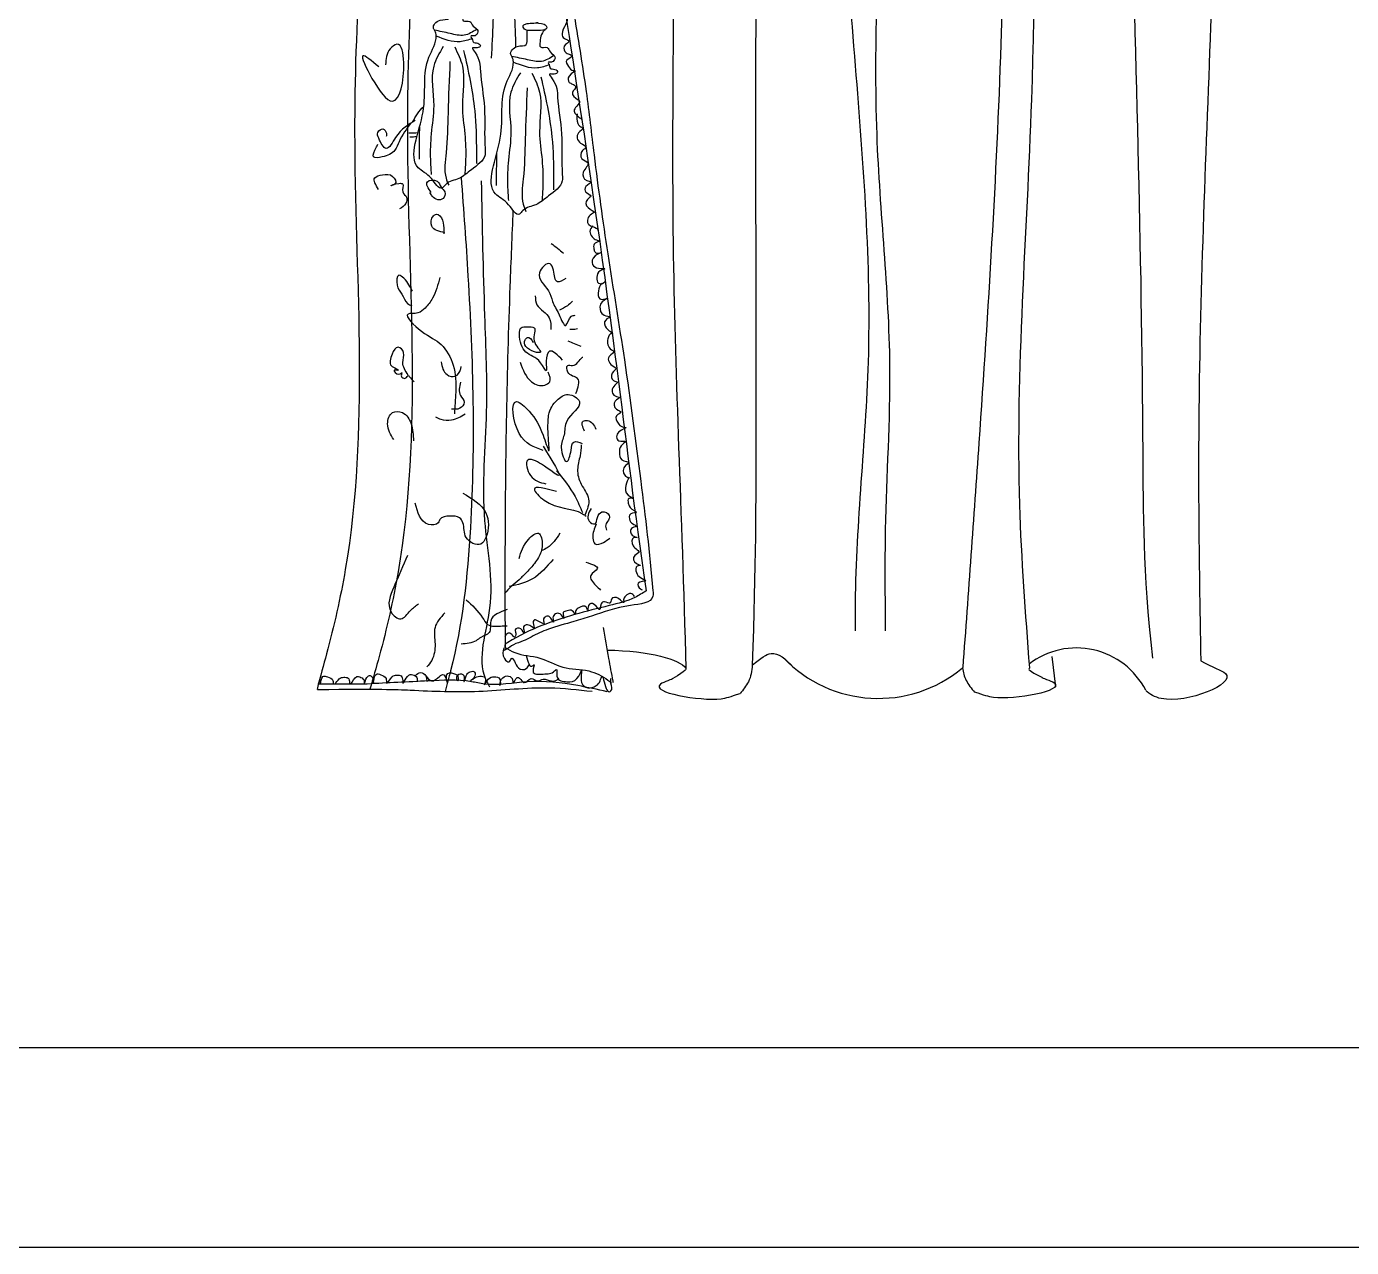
# Model space of a CAD drawing. Header units: inches. Extents: x 8.9 to 51.4, y 16 to 40.8.
# Drawn here: x 38.333 to 40.489, y 15.992 to 17.98 of the extents above; entities that cross this region are included whole.
import ezdxf

# ---------------------------------------------------------------- set-up
doc = ezdxf.new("R2010")
doc.units = ezdxf.units.IN
doc.header["$MEASUREMENT"] = 0
for name, color, linetype in [('02', 2, 'Continuous'), ('4', 4, 'Continuous'), ('kadrbm', 4, 'Continuous')]:
    doc.layers.add(name, color=color, linetype=linetype)

# ---------------------------------------------------------------- blocks, each defined once
blk = doc.blocks.new('kadrbm')
at = {"layer": 'kadrbm', "color": 4}
blk.add_lwpolyline([(0, 0), (0, 24.7972), (21, 24.7972), (21, 0), (0, 0)], close=True, dxfattribs=at)
blk.add_lwpolyline([(20.6631, 0.3257), (20.6631, 24.4603), (0.3369, 24.4603), (0.3369, 0.3257), (20.6631, 0.3257)], dxfattribs=at)

msp = doc.modelspace()

# ---------------------------------------------------------------- linework, layer by layer
at = {"layer": '02'}
msp.add_line((40.0082, 16.9051), (40.0024, 16.9543), dxfattribs=at)
for centre, radius, start, end in [((39.7193, 17.0998), 0.2135, 223.5132, 309.9922), ((40.0418, 16.8417), 0.1267, 27.1142, 127.441)]:
    msp.add_arc(centre, radius, start, end, dxfattribs=at)
for points, knots in [([(40.289, 19.6147), (40.2874, 19.3818), (40.2851, 18.8575), (40.268, 18.1141), (40.2383, 17.4745), (40.2406, 17.1257), (40.2442, 16.9474)], [5.097627, 5.097627, 5.097627, 5.097627, 9.85818, 15.812613, 20.291338, 22.939934, 22.939934, 22.939934, 22.939934]), ([(40.1699, 19.5739), (40.1633, 19.3593), (40.114, 18.9296), (40.1301, 18.1663), (40.1511, 17.5222), (40.1499, 17.0942), (40.1653, 16.9518)], [5.444472, 5.444472, 5.444472, 5.444472, 9.832476, 14.261297, 21.025094, 23.006985, 23.006985, 23.006985, 23.006985]), ([(39.9728, 19.1477), (39.9705, 19.0662), (39.9605, 18.6376), (39.9904, 17.9886), (39.935, 17.3326), (39.9585, 17.0245), (39.9653, 16.936)], [6.683505, 6.683505, 6.683505, 6.683505, 8.173513, 14.514565, 18.533965, 20.154384, 20.154384, 20.154384, 20.154384]), ([(39.9132, 19.0465), (39.9246, 18.6817), (39.9345, 18.0998), (39.8903, 17.3968), (39.8657, 17.0585), (39.8568, 16.9365)], [7.429743, 7.429743, 7.429743, 7.429743, 14.092047, 18.053811, 20.287925, 20.287925, 20.287925, 20.287925]), ([(39.7236, 18.7797), (39.7236, 18.7528), (39.7236, 18.5792), (39.7296, 18.2541), (39.7032, 17.8296), (39.7471, 17.4644), (39.7287, 17.1947), (39.7302, 17.0511), (39.7307, 16.9961)], [9.405796, 9.405796, 9.405796, 9.405796, 9.895859, 12.577281, 15.344155, 17.646066, 19.263992, 20.2692, 20.2692, 20.2692, 20.2692]), ([(39.6596, 18.7037), (39.6562, 18.6113), (39.6476, 18.3485), (39.6807, 17.9258), (39.7182, 17.4639), (39.681, 17.1576), (39.6817, 17.0115), (39.6817, 16.9961)], [9.874115, 9.874115, 9.874115, 9.874115, 11.562118, 14.67383, 17.613404, 20.000313, 20.281963, 20.281963, 20.281963, 20.281963]), ([(39.5206, 18.5569), (39.5211, 18.4136), (39.519, 18), (39.5201, 17.4801), (39.52, 17.1035), (39.5141, 16.9405)], [12.55561, 12.55561, 12.55561, 12.55561, 15.483642, 21.007763, 23.18014, 23.18014, 23.18014, 23.18014]), ([(39.3831, 18.4319), (39.3843, 18.3815), (39.3891, 18.1069), (39.3773, 17.6282), (39.399, 17.2007), (39.4063, 16.9343)], [13.219116, 13.219116, 13.219116, 13.219116, 14.249467, 18.833654, 22.995652, 22.995652, 22.995652, 22.995652]), ([(38.909, 18.3917), (38.8768, 18.1409), (38.8518, 17.7354), (38.8952, 17.2764), (38.8294, 16.9859), (38.8112, 16.9229), (38.806, 16.9009)], [0, 0, 0, 0, 3.557268, 8.251843, 9.206392, 9.582939, 9.582939, 9.582939, 9.582939]), ([(39.1727, 18.2338), (39.1556, 18.3492), (39.2984, 17.4542), (39.3014, 17.3367), (39.3415, 17.0615)], [0, 0, 0, 0, 2.300605, 7.788302, 7.788302, 7.788302, 7.788302]), ([(38.9735, 18.3117), (38.9627, 18.1369), (38.9377, 17.7315), (38.9812, 17.2725), (38.9153, 16.982), (38.8971, 16.919), (38.8919, 16.9012)], [0, 0, 0, 0, 3.557268, 8.251843, 9.206392, 9.582939, 9.582939, 9.582939, 9.582939]), ([(39.0812, 18.2496), (39.0826, 18.2094), (39.0848, 18.1417), (39.095, 18.0351), (39.0915, 17.9683), (39.0895, 17.929)], [0, 0, 0, 0, 0.79346, 1.335098, 2.109933, 2.109933, 2.109933, 2.109933]), ([(39.1814, 18.2478), (39.1891, 18.2122), (39.2064, 18.1321), (39.2222, 18.0067), (39.2438, 17.8841), (39.2584, 17.7517), (39.279, 17.6059), (39.3083, 17.43), (39.3324, 17.2447), (39.3474, 17.122), (39.3543, 17.0414), (39.3006, 17.038), (39.2648, 17.0237), (39.2194, 17.01), (39.1859, 17.0013), (39.159, 16.9891), (39.1409, 16.979), (39.1259, 16.975), (39.1166, 16.9674), (39.1111, 16.9647), (39.11, 16.9642)], [0, 0, 0, 0, 0.7181, 1.616318, 2.489689, 3.173524, 4.243429, 5.392856, 6.700321, 7.883437, 7.940988, 8.19919, 8.634314, 8.832114, 9.11581, 9.319669, 9.412272, 9.523787, 9.621455, 9.644606, 9.644606, 9.644606, 9.644606]), ([(39.1037, 18.2404), (39.1115, 18.1789), (39.1238, 18.0812), (39.1282, 17.9832), (39.129, 17.9469)], [0, 0, 0, 0, 0.814463, 1.292828, 1.292828, 1.292828, 1.292828]), ([(39.1642, 18.2375), (39.1625, 18.2323), (39.1593, 18.222), (39.1845, 18.2209), (39.1563, 18.205), (39.1865, 18.1936), (39.1688, 18.1769), (39.1769, 18.1644), (39.1899, 18.1585), (39.1667, 18.1473), (39.1797, 18.1292), (39.1948, 18.1271), (39.1883, 18.1167), (39.1803, 18.1098), (39.189, 18.1005), (39.2038, 18.0929), (39.183, 18.0882), (39.185, 18.0689), (39.2148, 18.0702), (39.1859, 18.0607), (39.1939, 18.0485), (39.2083, 18.043), (39.1882, 18.031), (39.1999, 18.0216), (39.212, 18.0229), (39.1897, 18.0111), (39.2002, 17.9979), (39.2083, 17.9992), (39.218, 17.9894), (39.2009, 17.9751), (39.2068, 17.9597), (39.222, 17.9571), (39.2036, 17.9496), (39.2097, 17.9365), (39.2167, 17.9359), (39.2232, 17.9302), (39.2078, 17.9267), (39.2151, 17.9149), (39.2196, 17.9082), (39.2301, 17.9093), (39.2129, 17.9011), (39.2143, 17.889), (39.2216, 17.8869), (39.2304, 17.8821), (39.2166, 17.8717), (39.2266, 17.8634), (39.2377, 17.8576), (39.2168, 17.8443), (39.2308, 17.8337), (39.2361, 17.8298), (39.2372, 17.8289)], [0, 0, 0, 0, 0.086323, 0.171395, 0.269847, 0.399367, 0.500414, 0.608596, 0.639736, 0.738188, 0.884962, 0.912278, 1.005261, 1.017473, 1.118163, 1.173462, 1.271932, 1.350102, 1.459367, 1.569966, 1.627882, 1.695333, 1.796022, 1.875643, 1.892921, 2.003501, 2.07311, 2.135999, 2.147823, 2.333555, 2.390926, 2.448322, 2.526556, 2.602283, 2.645344, 2.669539, 2.736354, 2.806871, 2.873687, 2.890802, 2.975485, 3.043893, 3.082158, 3.124933, 3.198784, 3.288802, 3.310446, 3.425869, 3.529116, 3.559129, 3.559129, 3.559129, 3.559129]), ([(39.0522, 18.0191), (39.0496, 18.0161), (39.0442, 18.01), (39.0437, 18.0002), (39.0413, 17.9863), (39.0563, 17.9919), (39.0585, 17.9793), (39.0701, 17.9757), (39.0654, 17.9652), (39.0602, 17.9647), (39.0543, 17.9654), (39.0591, 17.9594), (39.0596, 17.9532), (39.0671, 17.9546), (39.0741, 17.9484), (39.066, 17.9442), (39.0554, 17.9476), (39.0713, 17.9287), (39.0708, 17.9004), (39.0814, 17.8449), (39.0775, 17.8011), (39.0808, 17.7633), (39.058, 17.7492), (39.0384, 17.7307), (39.0183, 17.7288), (39.0061, 17.7106), (38.9916, 17.7386), (38.9475, 17.7563), (38.9914, 17.8459), (38.9739, 17.9142), (39.0021, 17.9556), (38.9987, 17.9723), (38.9924, 17.9807), (39.0045, 17.9942), (39.023, 17.9895), (39.0219, 18.0067), (39.0221, 18.0148), (39.0222, 18.0195)], [0, 0, 0, 0, 0.073647, 0.154383, 0.208799, 0.280207, 0.341299, 0.411612, 0.465691, 0.501921, 0.516131, 0.561039, 0.583493, 0.635219, 0.675398, 0.716821, 0.766559, 0.823812, 1.030579, 1.4234, 1.863658, 1.927558, 2.144749, 2.309691, 2.463671, 2.517724, 2.671145, 2.852232, 3.452967, 4.042254, 4.283911, 4.338177, 4.367909, 4.479564, 4.578455, 4.650496, 4.748787, 4.748787, 4.748787, 4.748787]), ([(39.1569, 17.974), (39.1688, 17.9737), (39.184, 17.9733), (39.1759, 17.9865), (39.1589, 17.9861), (39.1701, 17.9861), (39.1505, 17.9863), (39.145, 17.9844), (39.1399, 17.9815), (39.1442, 17.9734), (39.1513, 17.974), (39.1558, 17.974), (39.1569, 17.974)], [0, 0, 0, 0, 0.154079, 0.19588, 0.2768366, 0.2840778, 0.3809839, 0.4231688, 0.4407116, 0.4813513, 0.548109, 0.5698325, 0.5698325, 0.5698325, 0.5698325]), ([(39.0657, 17.9756), (39.0591, 17.9715), (39.0457, 17.963), (39.0213, 17.9694), (39.0054, 17.9726), (38.9969, 17.9743)], [0, 0, 0, 0, 0.1466076, 0.2982323, 0.4702198, 0.4702198, 0.4702198, 0.4702198]), ([(39.0589, 17.9608), (39.0522, 17.9584), (39.0325, 17.9515), (39.0127, 17.9595), (38.9996, 17.9648)], [0, 0, 0, 0, 0.1375078, 0.4017592, 0.4017592, 0.4017592, 0.4017592]), ([(39.1779, 17.9764), (39.1753, 17.9735), (39.1699, 17.9674), (39.1693, 17.9576), (39.167, 17.9437), (39.182, 17.9492), (39.1842, 17.9367), (39.1957, 17.933), (39.1911, 17.9225), (39.1859, 17.922), (39.18, 17.9228), (39.1848, 17.9168), (39.1852, 17.9106), (39.1927, 17.912), (39.1998, 17.9057), (39.1917, 17.9015), (39.1811, 17.9049), (39.197, 17.8861), (39.1965, 17.8577), (39.2071, 17.8023), (39.2032, 17.7584), (39.2065, 17.7206), (39.1836, 17.7065), (39.1641, 17.6881), (39.144, 17.6862), (39.1318, 17.668), (39.1173, 17.6959), (39.0732, 17.7136), (39.1171, 17.8033), (39.0996, 17.8715), (39.1277, 17.913), (39.1244, 17.9296), (39.1181, 17.938), (39.1302, 17.9516), (39.1487, 17.9468), (39.1476, 17.9629), (39.1477, 17.9704), (39.1478, 17.9742)], [0, 0, 0, 0, 0.049098, 0.102922, 0.139199, 0.186804, 0.227533, 0.274408, 0.310461, 0.334614, 0.344088, 0.374026, 0.388996, 0.423479, 0.450265, 0.477881, 0.511039, 0.549208, 0.687053, 0.948933, 1.242439, 1.285039, 1.429833, 1.539794, 1.642447, 1.678483, 1.780763, 1.901488, 2.301978, 2.694836, 2.855941, 2.892118, 2.911939, 2.986376, 3.052303, 3.100331, 3.153581, 3.153581, 3.153581, 3.153581]), ([(38.9063, 17.9144), (38.8949, 17.9242), (38.8693, 17.9464), (38.8973, 17.8888), (38.9352, 17.8363), (38.9514, 17.9051), (38.9431, 17.9587), (38.9188, 17.941), (38.918, 17.9272), (38.9174, 17.9181)], [0, 0, 0, 0, 0.20898, 0.470523, 0.797303, 1.227592, 1.435069, 1.522662, 1.699441, 1.699441, 1.699441, 1.699441]), ([(39.0112, 17.9476), (39.0049, 17.9373), (38.9873, 17.9081), (38.9995, 17.8571), (38.9908, 17.8071), (38.9896, 17.7697), (38.9911, 17.7477), (38.9917, 17.7396)], [0, 0, 0, 0, 0.231167, 0.656032, 0.958148, 1.232683, 1.392253, 1.392253, 1.392253, 1.392253]), ([(39.0299, 17.947), (39.0349, 17.9368), (39.0496, 17.9069), (39.0389, 17.8572), (39.0472, 17.8071), (39.0484, 17.7697), (39.047, 17.7477), (39.0464, 17.7396)], [0, 0, 0, 0, 0.219564, 0.644429, 0.946545, 1.22108, 1.38065, 1.38065, 1.38065, 1.38065]), ([(39.0222, 17.9232), (39.021, 17.8952), (39.0189, 17.8456), (39.0178, 17.7831), (39.0116, 17.7424), (39.0185, 17.7257), (39.0201, 17.7219)], [0, 0, 0, 0, 0.550785, 0.976282, 1.247993, 1.329546, 1.329546, 1.329546, 1.329546]), ([(39.0445, 17.9411), (39.0519, 17.9086), (39.0641, 17.8542), (39.0652, 17.7921), (39.0652, 17.7633), (39.0652, 17.7571)], [0, 0, 0, 0, 0.654367, 1.097288, 1.221207, 1.221207, 1.221207, 1.221207]), ([(39.1913, 17.933), (39.1848, 17.9288), (39.1714, 17.9204), (39.1469, 17.9268), (39.1311, 17.9299), (39.1226, 17.9316)], [0, 0, 0, 0, 0.1466076, 0.2982323, 0.4702198, 0.4702198, 0.4702198, 0.4702198]), ([(39.1846, 17.9181), (39.1779, 17.9158), (39.1582, 17.9088), (39.1384, 17.9169), (39.1253, 17.9222)], [0, 0, 0, 0, 0.1375078, 0.4017592, 0.4017592, 0.4017592, 0.4017592]), ([(39.1369, 17.9049), (39.1306, 17.8946), (39.1129, 17.8654), (39.1251, 17.8144), (39.1165, 17.7645), (39.1153, 17.727), (39.1168, 17.7051), (39.1173, 17.697)], [0, 0, 0, 0, 0.231167, 0.656032, 0.958148, 1.232683, 1.392253, 1.392253, 1.392253, 1.392253]), ([(39.1556, 17.9043), (39.1606, 17.8941), (39.1753, 17.8643), (39.1645, 17.8145), (39.1729, 17.7645), (39.1741, 17.727), (39.1726, 17.7051), (39.1721, 17.697)], [0, 0, 0, 0, 0.219564, 0.644429, 0.946545, 1.22108, 1.38065, 1.38065, 1.38065, 1.38065]), ([(39.1702, 17.8984), (39.1775, 17.866), (39.1898, 17.8115), (39.1909, 17.7494), (39.1909, 17.7207), (39.1909, 17.7144)], [0, 0, 0, 0, 0.654367, 1.097288, 1.221207, 1.221207, 1.221207, 1.221207]), ([(39.1479, 17.8805), (39.1467, 17.8526), (39.1446, 17.803), (39.1435, 17.7405), (39.1373, 17.6998), (39.1442, 17.6831), (39.1458, 17.6792)], [0, 0, 0, 0, 0.550785, 0.976282, 1.247993, 1.329546, 1.329546, 1.329546, 1.329546]), ([(39.2292, 17.838), (39.2288, 17.8325), (39.2282, 17.8252), (39.233, 17.8178), (39.2417, 17.8141), (39.2259, 17.806), (39.2302, 17.7902), (39.2478, 17.7847), (39.2348, 17.7777), (39.2333, 17.7632), (39.254, 17.759), (39.2351, 17.7445), (39.2403, 17.7291), (39.2561, 17.7278), (39.2414, 17.721), (39.2414, 17.7094), (39.2556, 17.7049), (39.2421, 17.698), (39.2434, 17.684), (39.2621, 17.6782), (39.2457, 17.6731), (39.244, 17.6545), (39.2593, 17.655), (39.2626, 17.6494), (39.2635, 17.6478)], [0, 0, 0, 0, 0.102042, 0.138403, 0.174771, 0.241821, 0.353036, 0.425773, 0.4772, 0.564745, 0.643426, 0.757239, 0.851762, 0.897774, 0.969772, 1.027933, 1.09499, 1.146418, 1.233963, 1.316895, 1.369348, 1.472165, 1.560067, 1.596427, 1.596427, 1.596427, 1.596427]), ([(38.9586, 17.8231), (38.9515, 17.8136), (38.9414, 17.7999), (38.9326, 17.7751), (38.9171, 17.7685), (38.8926, 17.7644), (38.9009, 17.7808), (38.904, 17.7869), (38.9049, 17.7887)], [0, 0, 0, 0, 0.236277, 0.3375732, 0.4916644, 0.5823219, 0.6856138, 0.7261321, 0.7261321, 0.7261321, 0.7261321]), ([(38.9655, 17.8272), (38.9544, 17.8206), (38.9371, 17.8103), (38.9195, 17.7722), (38.9072, 17.7951), (38.9024, 17.8081), (38.9135, 17.8167), (38.9194, 17.8075), (38.9188, 17.8029), (38.9186, 17.8011)], [0, 0, 0, 0, 0.2762282, 0.4305435, 0.5664631, 0.6305195, 0.6958781, 0.7539001, 0.7901354, 0.7901354, 0.7901354, 0.7901354]), ([(38.9725, 17.8162), (38.9721, 17.8051), (38.9718, 17.7878), (38.9718, 17.7705), (38.9719, 17.7643)], [210.89731, 210.89731, 210.89731, 210.89731, 266.490662, 298.204209, 298.204209, 298.204209, 298.204209]), ([(38.9684, 17.8009), (38.9672, 17.8007), (38.9634, 17.8002), (38.9594, 17.8003), (38.9567, 17.8004)], [0.30657337, 0.30657337, 0.30657337, 0.30657337, 0.3229933, 0.35820166, 0.35820166, 0.35820166, 0.35820166]), ([(39.0982, 17.7735), (39.0978, 17.7625), (39.0975, 17.7452), (39.0975, 17.7279), (39.0975, 17.7216)], [210.89731, 210.89731, 210.89731, 210.89731, 266.490662, 298.204209, 298.204209, 298.204209, 298.204209]), ([(38.9061, 17.7148), (38.9015, 17.7222), (38.8937, 17.7347), (38.9142, 17.7396), (38.9284, 17.7408), (38.9379, 17.7237), (38.9202, 17.7195), (38.9371, 17.7259), (38.9489, 17.7243), (38.9416, 17.7099), (38.9539, 17.7035), (38.951, 17.6899), (38.9441, 17.6857), (38.9402, 17.6833)], [0, 0, 0, 0, 0.1313627, 0.2208957, 0.3302448, 0.4169828, 0.4617492, 0.5485424, 0.5909333, 0.674008, 0.74549, 0.8124677, 0.9008155, 0.9008155, 0.9008155, 0.9008155]), ([(38.9915, 17.7099), (38.9869, 17.7169), (38.9784, 17.7297), (39.0032, 17.7319), (39.0065, 17.7185), (39.0162, 17.7116), (39.0129, 17.6988), (39.0012, 17.697), (38.9937, 17.7029), (38.9907, 17.7079), (38.9895, 17.7099)], [0, 0, 0, 0, 0.1217496, 0.2246886, 0.3030289, 0.3672093, 0.4403701, 0.4995682, 0.5690077, 0.6152869, 0.6152869, 0.6152869, 0.6152869]), ([(39.0404, 17.7348), (39.0444, 17.6811), (39.0582, 17.4912), (39.0656, 17.2226), (39.0413, 16.9956), (39.0174, 16.9089), (39.0143, 16.8977)], [3.750993, 3.750993, 3.750993, 3.750993, 4.841623, 7.612423, 9.202838, 9.438945, 9.438945, 9.438945, 9.438945]), ([(39.073, 17.729), (39.0745, 17.656), (39.0771, 17.5308), (39.0851, 17.3466), (39.0689, 17.1866), (39.1017, 17.0442), (39.0634, 16.9478), (39.0841, 16.9095), (39.0863, 16.9054)], [0, 0, 0, 0, 1.441615, 2.468602, 3.639686, 4.578003, 5.338392, 5.428785, 5.428785, 5.428785, 5.428785]), ([(39.0139, 17.6446), (39.0047, 17.6465), (38.989, 17.6498), (38.9915, 17.6698), (39.0028, 17.6775), (39.0126, 17.6634), (39.0119, 17.6521), (39.012, 17.6446), (39.012, 17.6426)], [0, 0, 0, 0, 0.1579159, 0.2686807, 0.3061147, 0.3968893, 0.5067194, 0.5452172, 0.5452172, 0.5452172, 0.5452172]), ([(39.1247, 17.6811), (39.1231, 17.64), (39.1153, 17.4594), (39.1112, 17.2246), (39.1118, 17.0277), (39.1118, 16.9702), (39.1118, 16.9675)], [2.457265, 2.457265, 2.457265, 2.457265, 2.997167, 4.828101, 5.549778, 5.584982, 5.584982, 5.584982, 5.584982]), ([(39.2544, 17.6555), (39.2523, 17.6527), (39.2482, 17.6471), (39.2523, 17.639), (39.2567, 17.6346), (39.2603, 17.6327), (39.268, 17.6309), (39.2561, 17.6282), (39.2558, 17.6204), (39.257, 17.6137), (39.2618, 17.6101), (39.2718, 17.6135), (39.2538, 17.6063), (39.2519, 17.5925), (39.2619, 17.5855), (39.2798, 17.5869), (39.2632, 17.5826), (39.2608, 17.5732), (39.2616, 17.5604), (39.2724, 17.5616), (39.2746, 17.5655), (39.2753, 17.5667)], [0, 0, 0, 0, 0.063988, 0.125626, 0.158009, 0.183616, 0.214452, 0.260614, 0.314905, 0.356567, 0.389953, 0.424787, 0.491558, 0.587489, 0.66214, 0.731099, 0.787494, 0.864279, 0.929528, 0.98708, 1.0157, 1.0157, 1.0157, 1.0157]), ([(39.2106, 17.57), (39.2054, 17.5668), (39.1933, 17.5593), (39.1919, 17.5807), (39.185, 17.6014), (39.1559, 17.5737), (39.1835, 17.5554), (39.1888, 17.5298), (39.1989, 17.5159), (39.2107, 17.4831), (39.2163, 17.5087), (39.2236, 17.5101), (39.2257, 17.5101)], [0, 0, 0, 0, 0.0631749, 0.1503242, 0.2027617, 0.3026288, 0.4468318, 0.5284851, 0.63336, 0.7228551, 0.7993003, 0.8278059, 0.8278059, 0.8278059, 0.8278059]), ([(38.961, 17.5494), (38.9576, 17.5563), (38.9529, 17.5659), (38.9358, 17.5801), (38.934, 17.5561), (38.9452, 17.5456), (38.9496, 17.5303), (38.9575, 17.5267), (38.96, 17.5255)], [0, 0, 0, 0, 0.1650717, 0.2267929, 0.3332404, 0.4444194, 0.5588256, 0.6115737, 0.6115737, 0.6115737, 0.6115737]), ([(39.0057, 17.5715), (39.0027, 17.5598), (38.998, 17.5416), (38.9836, 17.5229), (38.971, 17.5117), (38.9407, 17.5156), (38.9807, 17.4772), (39.0091, 17.4668), (39.0319, 17.4274), (39.0321, 17.3878), (39.0303, 17.3613), (39.0295, 17.3495)], [0, 0, 0, 0, 0.234993, 0.365369, 0.459408, 0.564571, 0.796702, 1.049907, 1.307028, 1.59496, 1.829934, 1.829934, 1.829934, 1.829934]), ([(39.2686, 17.5623), (39.2667, 17.5585), (39.2627, 17.5511), (39.2633, 17.5349), (39.2727, 17.536), (39.2819, 17.5391), (39.2678, 17.5322), (39.2653, 17.5226), (39.268, 17.5089), (39.2878, 17.5085), (39.2712, 17.5024), (39.2748, 17.4893), (39.2824, 17.4847), (39.2858, 17.4815), (39.2871, 17.4803)], [0, 0, 0, 0, 0.088041, 0.1748188, 0.2317454, 0.2547681, 0.3205607, 0.3799433, 0.4788876, 0.5449203, 0.6019078, 0.6858072, 0.7451585, 0.7787743, 0.7787743, 0.7787743, 0.7787743]), ([(39.161, 17.5419), (39.1613, 17.5366), (39.1617, 17.526), (39.1745, 17.517), (39.1865, 17.5053), (39.1865, 17.4937), (39.1865, 17.4871)], [0, 0, 0, 0, 0.0983076, 0.1978235, 0.291322, 0.4156713, 0.4156713, 0.4156713, 0.4156713]), ([(39.2215, 17.5331), (39.2212, 17.5327), (39.219, 17.5298), (39.212, 17.5245), (39.2049, 17.5206), (39.2006, 17.5183)], [0.3578094, 0.3578094, 0.3578094, 0.3578094, 0.3640041, 0.4065604, 0.4706944, 0.4706944, 0.4706944, 0.4706944]), ([(39.2055, 17.4369), (39.1973, 17.4455), (39.1839, 17.4597), (39.1773, 17.4371), (39.1815, 17.4115), (39.1671, 17.4421), (39.1423, 17.4459), (39.1341, 17.4711), (39.1359, 17.4923), (39.1483, 17.4909), (39.1658, 17.4919), (39.1513, 17.4675), (39.1824, 17.4436), (39.1448, 17.4534), (39.1424, 17.4686), (39.1503, 17.4771), (39.1547, 17.4706), (39.1577, 17.466)], [0, 0, 0, 0, 0.169203, 0.279384, 0.383903, 0.490247, 0.683735, 0.887647, 0.959473, 1.029748, 1.100022, 1.23938, 1.379849, 1.548176, 1.618399, 1.655366, 1.735702, 1.735702, 1.735702, 1.735702]), ([(39.2299, 17.4878), (39.2284, 17.4875), (39.2242, 17.4867), (39.2199, 17.4869), (39.2173, 17.4871)], [1.09078342, 1.09078342, 1.09078342, 1.09078342, 1.1114299, 1.14662745, 1.14662745, 1.14662745, 1.14662745]), ([(39.2851, 17.4827), (39.2826, 17.4793), (39.2764, 17.4708), (39.2792, 17.4561), (39.2923, 17.4507), (39.2742, 17.442), (39.2835, 17.4285), (39.2955, 17.4234), (39.2828, 17.4161), (39.2849, 17.4032), (39.2985, 17.4019), (39.2839, 17.3932), (39.2856, 17.3779), (39.3028, 17.377), (39.2864, 17.3703), (39.2898, 17.3569), (39.3053, 17.3526), (39.2888, 17.3468), (39.2953, 17.3346), (39.3008, 17.3282), (39.3148, 17.3274), (39.2923, 17.3229), (39.292, 17.3024), (39.3136, 17.3071), (39.2976, 17.2973), (39.2985, 17.2868), (39.2976, 17.2724), (39.3192, 17.2717), (39.3031, 17.2643), (39.3035, 17.2499), (39.3111, 17.2463), (39.3138, 17.245)], [0, 0, 0, 0, 0.080867, 0.205044, 0.233373, 0.305798, 0.425426, 0.453756, 0.521328, 0.601416, 0.643733, 0.705087, 0.808379, 0.85808, 0.919442, 1.007244, 1.063903, 1.125265, 1.205353, 1.266715, 1.306787, 1.39842, 1.492656, 1.563822, 1.630483, 1.702887, 1.78488, 1.869516, 1.919823, 2.022215, 2.078874, 2.078874, 2.078874, 2.078874]), ([(38.9542, 17.4131), (38.9497, 17.4196), (38.9418, 17.431), (38.9506, 17.448), (38.9365, 17.4631), (38.9261, 17.4458), (38.9223, 17.4273), (38.9329, 17.4255), (38.9403, 17.419), (38.9259, 17.4234), (38.9378, 17.4104), (38.946, 17.4194), (38.9403, 17.4096), (38.9507, 17.4051), (38.954, 17.4142), (38.9589, 17.4062), (38.9621, 17.4035), (38.9642, 17.4018)], [0, 0, 0, 0, 0.143735, 0.251032, 0.332528, 0.431655, 0.555368, 0.621752, 0.645037, 0.686215, 0.750516, 0.787341, 0.821272, 0.87651, 0.911437, 0.946364, 1.004575, 1.004575, 1.004575, 1.004575]), ([(39.0077, 17.4341), (39.0094, 17.426), (39.0121, 17.4131), (39.0323, 17.408), (39.039, 17.4191), (39.0403, 17.4252), (39.0406, 17.4268)], [0, 0, 0, 0, 0.1503075, 0.2398045, 0.3310328, 0.3640148, 0.3640148, 0.3640148, 0.3640148]), ([(39.1364, 17.4337), (39.1408, 17.4215), (39.1477, 17.4021), (39.1724, 17.3929), (39.1885, 17.4024), (39.1844, 17.4118), (39.1818, 17.4177)], [0, 0, 0, 0, 0.2438846, 0.3887242, 0.4520416, 0.5588071, 0.5588071, 0.5588071, 0.5588071]), ([(39.2272, 17.383), (39.2308, 17.3927), (39.2373, 17.4101), (39.2126, 17.4113), (39.2112, 17.4311), (39.2279, 17.4251), (39.2325, 17.438), (39.2382, 17.4419), (39.2384, 17.442)], [0, 0, 0, 0, 0.1059597, 0.1903829, 0.2371877, 0.272318, 0.3637484, 0.3662528, 0.3662528, 0.3662528, 0.3662528]), ([(39.0394, 17.4013), (39.0376, 17.3936), (39.0347, 17.3815), (39.0492, 17.3689), (39.0381, 17.3561), (39.0294, 17.357), (39.0248, 17.3575)], [0, 0, 0, 0, 0.1439812, 0.2263504, 0.306362, 0.3947801, 0.3947801, 0.3947801, 0.3947801]), ([(39.1737, 17.2902), (39.1591, 17.2953), (39.1284, 17.306), (39.118, 17.3866), (39.1594, 17.3465), (39.1707, 17.3263), (39.1896, 17.266), (39.1753, 17.3443), (39.1929, 17.3703), (39.2139, 17.3861), (39.2463, 17.3655), (39.2075, 17.3439), (39.2101, 17.3149), (39.1992, 17.2965), (39.2125, 17.2607), (39.2196, 17.2887), (39.2211, 17.3075), (39.232, 17.3035), (39.2374, 17.3015)], [0, 0, 0, 0, 0.311125, 0.656139, 0.826609, 1.121411, 1.296343, 1.669945, 1.857227, 1.990973, 2.132033, 2.380808, 2.533213, 2.670996, 2.831966, 2.959661, 3.054183, 3.145152, 3.145152, 3.145152, 3.145152]), ([(38.9308, 17.3076), (38.9258, 17.3157), (38.9172, 17.3295), (38.9253, 17.3547), (38.949, 17.3535), (38.9616, 17.332), (38.9624, 17.315), (38.9628, 17.3056)], [0, 0, 0, 0, 0.1832862, 0.3128926, 0.4182361, 0.5683022, 0.7543857, 0.7543857, 0.7543857, 0.7543857]), ([(39.0467, 17.349), (39.0397, 17.3448), (39.0276, 17.3376), (39.0099, 17.3389), (39.002, 17.3427), (38.9992, 17.3441)], [0, 0, 0, 0, 0.1576615, 0.2700175, 0.330975, 0.330975, 0.330975, 0.330975]), ([(39.2413, 17.3214), (39.2382, 17.3282), (39.2339, 17.3379), (39.2519, 17.3401), (39.2565, 17.3315), (39.2598, 17.3246)], [0, 0, 0, 0, 0.0718284, 0.1027454, 0.193687, 0.193687, 0.193687, 0.193687]), ([(39.1737, 17.297), (39.1891, 17.2727), (39.2137, 17.2336), (39.1759, 17.2667), (39.1419, 17.2828), (39.1511, 17.2424), (39.1689, 17.238), (39.1783, 17.2356)], [0, 0, 0, 0, 0.354331, 0.569972, 0.726103, 0.893187, 1.080546, 1.080546, 1.080546, 1.080546]), ([(39.2359, 17.2993), (39.2354, 17.2932), (39.2344, 17.2797), (39.2275, 17.2584), (39.2343, 17.2337), (39.2529, 17.2117), (39.2456, 17.1938), (39.2419, 17.1849)], [0, 0, 0, 0, 0.1194931, 0.2670289, 0.4302579, 0.6073236, 0.7833827, 0.7833827, 0.7833827, 0.7833827]), ([(39.1957, 17.2571), (39.2066, 17.2436), (39.2236, 17.2226), (39.2341, 17.1978), (39.2379, 17.1889)], [0, 0, 0, 0, 0.3406284, 0.5295872, 0.5295872, 0.5295872, 0.5295872]), ([(39.1957, 17.223), (39.1776, 17.2279), (39.1475, 17.236), (39.1895, 17.1915), (39.2217, 17.1985), (39.2419, 17.1843), (39.2439, 17.1829)], [0, 0, 0, 0, 0.2391642, 0.3981148, 0.8324647, 0.8800675, 0.8800675, 0.8800675, 0.8800675]), ([(39.3137, 17.2464), (39.3117, 17.2421), (39.3074, 17.2329), (39.3063, 17.2186), (39.3253, 17.2104), (39.311, 17.214), (39.3124, 17.1998), (39.3171, 17.1943), (39.3295, 17.1879), (39.3122, 17.1892), (39.3142, 17.175), (39.3193, 17.1705), (39.3287, 17.1659), (39.3138, 17.1652), (39.3154, 17.1505), (39.3307, 17.1476), (39.3162, 17.15), (39.3189, 17.1339), (39.3251, 17.1298), (39.3324, 17.1241), (39.3187, 17.1193), (39.3207, 17.1054), (39.336, 17.1029), (39.3229, 17.1025), (39.3253, 17.0898), (39.3303, 17.0834), (39.3471, 17.0761), (39.3231, 17.0774), (39.3302, 17.0652), (39.3341, 17.0636), (39.335, 17.0633)], [0, 0, 0, 0, 0.094001, 0.201952, 0.264915, 0.308583, 0.361667, 0.461198, 0.49268, 0.556257, 0.626616, 0.688348, 0.71983, 0.766856, 0.854561, 0.901588, 0.936522, 1.024226, 1.085958, 1.110651, 1.172383, 1.261382, 1.308409, 1.344417, 1.414776, 1.482956, 1.54592, 1.628767, 1.695237, 1.714763, 1.714763, 1.714763, 1.714763]), ([(39.0432, 17.2204), (39.0585, 17.2115), (39.0862, 17.1953), (39.0862, 17.1569), (39.0715, 17.1309), (39.0421, 17.1464), (39.0468, 17.1678), (39.0373, 17.1836), (39.022, 17.1832), (39.0063, 17.1822), (39.0028, 17.1681), (38.9744, 17.1678), (38.9694, 17.1892), (38.9658, 17.2044)], [0, 0, 0, 0, 0.323781, 0.587058, 0.674841, 0.847817, 1.009642, 1.072941, 1.179783, 1.290867, 1.33012, 1.436962, 1.704935, 1.704935, 1.704935, 1.704935]), ([(39.2518, 17.1957), (39.2479, 17.1883), (39.2422, 17.1773), (39.2602, 17.1669), (39.2613, 17.1818), (39.2685, 17.1932), (39.2838, 17.1864), (39.2805, 17.1756), (39.2739, 17.1693), (39.276, 17.1632), (39.2771, 17.1601)], [0, 0, 0, 0, 0.1381859, 0.2037722, 0.2781954, 0.3545337, 0.4419822, 0.4918065, 0.5487927, 0.608229, 0.608229, 0.608229, 0.608229]), ([(39.2604, 17.1702), (39.2573, 17.1631), (39.2527, 17.153), (39.2572, 17.1341), (39.2726, 17.1399), (39.2792, 17.1449), (39.2823, 17.1472)], [0, 0, 0, 0, 0.1555861, 0.2200712, 0.3119488, 0.3936219, 0.3936219, 0.3936219, 0.3936219]), ([(39.1346, 17.1141), (39.1378, 17.1246), (39.1426, 17.1407), (39.1691, 17.1625), (39.1747, 17.1336), (39.1684, 17.1185), (39.1586, 17.1039), (39.1475, 17.0923), (39.1351, 17.0793), (39.122, 17.0688), (39.1145, 17.061), (39.1109, 17.0572)], [0, 0, 0, 0, 0.232282, 0.353475, 0.484863, 0.626143, 0.701058, 0.826168, 0.943722, 1.054178, 1.157037, 1.157037, 1.157037, 1.157037]), ([(39.201, 17.1552), (39.1951, 17.1461), (39.1872, 17.1339), (39.1742, 17.1282), (39.1709, 17.1267)], [0, 0, 0, 0, 0.2062312, 0.2759476, 0.2759476, 0.2759476, 0.2759476]), ([(38.9532, 17.1191), (38.946, 17.1025), (38.9335, 17.074), (38.9159, 17.0329), (38.9436, 17.0093), (38.9566, 17.0301), (38.9666, 17.0372), (38.9712, 17.0405)], [0, 0, 0, 0, 0.370249, 0.637584, 0.764627, 0.900777, 1.016116, 1.016116, 1.016116, 1.016116]), ([(39.1899, 17.1125), (39.1798, 17.1005), (39.1608, 17.0779), (39.1321, 17.0713), (39.1188, 17.0683)], [0, 0, 0, 0, 0.3013256, 0.5642631, 0.5642631, 0.5642631, 0.5642631]), ([(39.2433, 17.108), (39.2536, 17.1048), (39.2712, 17.0993), (39.2443, 17.0868), (39.2582, 17.0716), (39.2648, 17.0651), (39.2673, 17.0627)], [0, 0, 0, 0, 0.1415884, 0.2409142, 0.3586733, 0.4331675, 0.4331675, 0.4331675, 0.4331675]), ([(39.3415, 17.0615), (39.3355, 17.0576), (39.3171, 17.0459), (39.2583, 17.0321), (39.1849, 17.0129), (39.1342, 16.9884), (39.111, 16.974), (39.1113, 16.9708), (39.1114, 16.97)], [0, 0, 0, 0, 0.139053, 0.428923, 1.180875, 1.588256, 1.633055, 1.648888, 1.648888, 1.648888, 1.648888]), ([(39.3227, 17.052), (39.3208, 17.0544), (39.3166, 17.0596), (39.3079, 17.0537), (39.3043, 17.0483), (39.3059, 17.0386), (39.2966, 17.0521), (39.2839, 17.0513), (39.2842, 17.0378), (39.2745, 17.0459), (39.2675, 17.041), (39.2675, 17.0359), (39.2658, 17.0265), (39.259, 17.0423), (39.2456, 17.0408), (39.2472, 17.0266), (39.2433, 17.0397), (39.232, 17.0345), (39.2256, 17.0295), (39.2276, 17.0189), (39.2214, 17.0322), (39.2137, 17.0288), (39.2037, 17.0276), (39.2103, 17.0106), (39.2025, 17.0259), (39.1935, 17.0246), (39.1884, 17.0185), (39.193, 17.0044), (39.1861, 17.021), (39.1778, 17.0201), (39.1726, 17.0151), (39.1778, 17.0043), (39.1668, 17.0127), (39.1583, 17.0153), (39.1567, 17.0077), (39.1631, 16.9956), (39.1501, 17.009), (39.1397, 17.0032), (39.1431, 16.9976), (39.143, 16.9889), (39.1392, 17.0042), (39.1259, 16.9992), (39.1305, 16.9926), (39.1275, 16.9832), (39.1233, 16.9916), (39.1156, 16.994), (39.113, 16.989), (39.1115, 16.9862)], [0, 0, 0, 0, 0.053672, 0.115148, 0.161233, 0.188709, 0.257432, 0.33336, 0.376806, 0.440181, 0.480256, 0.515282, 0.543605, 0.626353, 0.689728, 0.738299, 0.769023, 0.858651, 0.902647, 0.936992, 0.990657, 1.045651, 1.091757, 1.153959, 1.217308, 1.265428, 1.314972, 1.363544, 1.441884, 1.476255, 1.520251, 1.562034, 1.629729, 1.678336, 1.706659, 1.763304, 1.846355, 1.892461, 1.941033, 1.96164, 2.020744, 2.084119, 2.119145, 2.162591, 2.201462, 2.244935, 2.2986, 2.2986, 2.2986, 2.2986]), ([(39.0486, 17.0469), (39.0583, 17.0381), (39.0712, 17.0263), (39.084, 17.0016), (39.1022, 17.0044), (39.1128, 17.0043), (39.1154, 17.0042)], [0, 0, 0, 0, 0.2610163, 0.3487993, 0.5078573, 0.5605529, 0.5605529, 0.5605529, 0.5605529]), ([(39.0139, 17.0256), (39.007, 17.018), (38.9938, 17.0034), (38.9994, 16.9747), (38.9963, 16.9513), (38.9874, 16.9409), (38.9845, 16.9375)], [0, 0, 0, 0, 0.1898962, 0.3654142, 0.5444133, 0.6321963, 0.6321963, 0.6321963, 0.6321963]), ([(39.1154, 17.0309), (39.1032, 17.0267), (39.084, 17.0201), (39.0907, 16.9915), (39.0736, 16.9873), (39.0611, 16.9764), (39.0492, 16.9755), (39.0406, 16.9748)], [0, 0, 0, 0, 0.2143567, 0.3384686, 0.4408696, 0.5041869, 0.666124, 0.666124, 0.666124, 0.666124]), ([(39.2714, 17.002), (39.2743, 16.9851), (39.2793, 16.9558), (39.285, 16.926), (39.2876, 16.9131), (39.2877, 16.9124)], [0, 0, 0, 0, 86.502697, 149.828013, 153.236552, 153.236552, 153.236552, 153.236552]), ([(39.1097, 16.9686), (39.1085, 16.9629), (39.1065, 16.9541), (39.1185, 16.9426), (39.1246, 16.9589), (39.1295, 16.9325), (39.1461, 16.9325), (39.1497, 16.9386), (39.1511, 16.941)], [0, 0, 0, 0, 0.1157285, 0.1752175, 0.2164553, 0.3401686, 0.4230952, 0.4759066, 0.4759066, 0.4759066, 0.4759066]), ([(39.1121, 16.9691), (39.1172, 16.9661), (39.1343, 16.9559), (39.1691, 16.9559), (39.2056, 16.9329), (39.2463, 16.935), (39.272, 16.9216), (39.2831, 16.9133), (39.285, 16.9119)], [0, 0, 0, 0, 0.11506, 0.389447, 0.654173, 0.935841, 1.16177, 1.209121, 1.209121, 1.209121, 1.209121]), ([(39.1461, 16.9561), (39.1492, 16.9456), (39.1526, 16.9341), (39.1611, 16.9439), (39.1521, 16.9229), (39.177, 16.9274), (39.1883, 16.9255), (39.1975, 16.937), (39.1929, 16.9148), (39.213, 16.9131), (39.2297, 16.9136), (39.2397, 16.9429), (39.232, 16.9114), (39.2464, 16.901), (39.2599, 16.9057), (39.2669, 16.9131), (39.2703, 16.9307), (39.2733, 16.9063), (39.2801, 16.896), (39.2878, 16.9001), (39.2834, 16.9096), (39.284, 16.9161), (39.2842, 16.9185)], [0, 0, 0, 0, 0.130402, 0.142067, 0.208543, 0.320769, 0.448862, 0.472192, 0.546857, 0.668669, 0.780895, 0.884226, 1.016151, 1.103837, 1.197915, 1.262333, 1.314484, 1.455393, 1.502053, 1.520502, 1.602954, 1.652426, 1.652426, 1.652426, 1.652426]), ([(39.2778, 16.9649), (39.3477, 16.9642), (39.4027, 16.9479), (39.4074, 16.9321), (39.385, 16.9187)], [0, 0, 0, 0, 63.449407, 70.98988, 70.98988, 70.98988, 70.98988]), ([(39.5141, 16.9405), (39.5289, 16.9522), (39.5492, 16.9679), (39.5686, 16.9506), (39.5807, 16.9374)], [35.716196, 35.716196, 35.716196, 35.716196, 50.327934, 72.872064, 72.872064, 72.872064, 72.872064]), ([(38.966, 16.9235), (38.9686, 16.9258), (38.9738, 16.9304), (38.9841, 16.9246), (38.9837, 16.9176), (38.9848, 16.9145), (38.985, 16.914)], [0, 0, 0, 0, 0.063054, 0.1261081, 0.1782519, 0.1906116, 0.1906116, 0.1906116, 0.1906116]), ([(38.9828, 16.9233), (38.9859, 16.9193), (38.9925, 16.9105), (39.0026, 16.9201), (39.0119, 16.9276), (39.0162, 16.9196), (39.0187, 16.9086), (39.0129, 16.9287), (39.0286, 16.9281), (39.0369, 16.9229), (39.0342, 16.9105), (39.0316, 16.9273), (39.046, 16.9266), (39.0451, 16.9187), (39.0449, 16.9103), (39.0483, 16.9244), (39.0526, 16.9292), (39.0619, 16.9319), (39.0652, 16.9214), (39.0504, 16.9108), (39.0642, 16.9225), (39.071, 16.9224), (39.079, 16.9221), (39.0808, 16.9154), (39.0757, 16.903), (39.0842, 16.92), (39.0933, 16.9219), (39.1062, 16.9206), (39.1026, 16.9007), (39.1044, 16.9237), (39.1248, 16.9252), (39.1243, 16.9048), (39.1309, 16.9262), (39.138, 16.9157), (39.1452, 16.9089), (39.1535, 16.9236), (39.1643, 16.9116), (39.1753, 16.9205), (39.1856, 16.9135), (39.1956, 16.915), (39.1987, 16.9185), (39.1995, 16.9195)], [0, 0, 0, 0, 0.083314, 0.183183, 0.219297, 0.289894, 0.315418, 0.389956, 0.466578, 0.536637, 0.568201, 0.630101, 0.686197, 0.749325, 0.761705, 0.828381, 0.876742, 0.926685, 0.971752, 1.046315, 1.108246, 1.177504, 1.20909, 1.248242, 1.299289, 1.374867, 1.44158, 1.508293, 1.576383, 1.646964, 1.758642, 1.809689, 1.885267, 1.947197, 1.978163, 2.064206, 2.136708, 2.201379, 2.290072, 2.353244, 2.379517, 2.379517, 2.379517, 2.379517]), ([(39.5141, 16.9405), (39.5137, 16.9309), (39.5106, 16.9142), (39.4994, 16.9004), (39.4943, 16.8942)], [0.1747173, 0.1747173, 0.1747173, 0.1747173, 0.3486749, 0.4918749, 0.4918749, 0.4918749, 0.4918749]), ([(39.8565, 16.9362), (39.8574, 16.9289), (39.861, 16.9146), (39.8708, 16.9026), (39.8759, 16.8964)], [0.2139013, 0.2139013, 0.2139013, 0.2139013, 0.3486749, 0.4918749, 0.4918749, 0.4918749, 0.4918749]), ([(39.9653, 16.936), (39.9652, 16.9358), (39.9638, 16.9339), (39.9633, 16.9321), (39.9852, 16.9208)], [62.890172, 62.890172, 62.890172, 62.890172, 63.449407, 70.98988, 70.98988, 70.98988, 70.98988]), ([(40.2442, 16.9474), (40.2633, 16.9364), (40.3273, 16.9198), (40.2019, 16.8694), (40.1611, 16.8929), (40.1546, 16.8994)], [76.078861, 76.078861, 76.078861, 76.078861, 92.915189, 145.616406, 158.881081, 158.881081, 158.881081, 158.881081]), ([(39.2779, 16.8972), (39.262, 16.9007), (39.2196, 16.9102), (39.1525, 16.9179), (39.0942, 16.9052), (39.0412, 16.9177), (38.9768, 16.9139), (38.9196, 16.9118), (38.8854, 16.9096), (38.8072, 16.9095)], [0, 0, 0, 0, 0.329653, 0.883084, 1.359164, 1.505708, 1.981183, 2.652694, 2.674848, 2.674848, 2.674848, 2.674848]), ([(38.8098, 16.9162), (38.8101, 16.9154), (38.8109, 16.9131), (38.8111, 16.911), (38.8112, 16.9095)], [1.49681716, 1.49681716, 1.49681716, 1.49681716, 1.51365674, 1.54263568, 1.54263568, 1.54263568, 1.54263568]), ([(38.8115, 16.9095), (38.812, 16.9131), (38.814, 16.9251), (38.8242, 16.9205), (38.8322, 16.9185), (38.8323, 16.9112), (38.8325, 16.9095)], [1.5909612, 1.5909612, 1.5909612, 1.5909612, 1.6534047, 1.7047099, 1.7756667, 1.8104158, 1.8104158, 1.8104158, 1.8104158]), ([(38.8351, 16.9095), (38.8369, 16.9119), (38.8417, 16.9197), (38.8487, 16.9211), (38.8577, 16.9204), (38.8589, 16.9143), (38.8588, 16.9103), (38.8587, 16.9095)], [1.8633009, 1.8633009, 1.8633009, 1.8633009, 1.920117, 1.9742852, 2.0226485, 2.0744832, 2.0890425, 2.0890425, 2.0890425, 2.0890425]), ([(38.8608, 16.9095), (38.8631, 16.9133), (38.8683, 16.9232), (38.8764, 16.9212), (38.8831, 16.9177), (38.8827, 16.9123), (38.8824, 16.9096)], [2.1451482, 2.1451482, 2.1451482, 2.1451482, 2.2280996, 2.2582348, 2.3112494, 2.3605911, 2.3605911, 2.3605911, 2.3605911]), ([(38.8824, 16.9095), (38.8866, 16.9232), (38.8938, 16.9255), (38.8973, 16.9178), (38.8976, 16.9138), (38.8975, 16.9062), (38.8984, 16.9296), (38.9107, 16.9241), (38.9195, 16.9218), (38.918, 16.905), (38.9265, 16.923), (38.9351, 16.9246), (38.9441, 16.924), (38.9455, 16.9171), (38.9445, 16.9044), (38.9526, 16.9272), (38.9629, 16.9247), (38.9696, 16.9213), (38.9691, 16.9158), (38.9688, 16.9132)], [1.4044451, 1.4044451, 1.4044451, 1.4044451, 1.4660226, 1.5136567, 1.5467325, 1.5540376, 1.6534047, 1.7047099, 1.7756667, 1.8273226, 1.920117, 1.9742852, 2.0226485, 2.0744832, 2.1031663, 2.2280996, 2.2582348, 2.3112494, 2.3605911, 2.3605911, 2.3605911, 2.3605911]), ([(39.385, 16.9187), (39.3855, 16.9175), (39.3216, 16.9009), (39.4491, 16.8779), (39.4779, 16.8892), (39.4943, 16.8942)], [76.078861, 76.078861, 76.078861, 76.078861, 92.915189, 145.616406, 158.881081, 158.881081, 158.881081, 158.881081]), ([(39.9852, 16.9208), (39.9847, 16.9197), (40.0486, 16.903), (39.9211, 16.88), (39.8923, 16.8913), (39.8759, 16.8964)], [76.078861, 76.078861, 76.078861, 76.078861, 92.915189, 145.616406, 158.881081, 158.881081, 158.881081, 158.881081]), ([(38.8068, 16.9009), (38.9086, 16.9019), (38.9708, 16.8993), (39.0702, 16.8946), (39.1691, 16.9075), (39.2306, 16.9005), (39.2538, 16.8979)], [0.805205, 0.805205, 0.805205, 0.805205, 1.297485, 2.051292, 2.83195, 3.30427, 3.30427, 3.30427, 3.30427])]:
    msp.add_open_spline(points, degree=3, knots=knots, dxfattribs=at)
for points in [[(39.1723, 17.9742), (39.1723, 17.9741), (39.1723, 17.9741), (39.1723, 17.9741)], [(38.9615, 17.8245), (38.9665, 17.834), (38.9714, 17.8434), (38.9796, 17.8502)], [(38.97, 17.807), (38.9653, 17.8064), (38.9602, 17.8066), (38.9551, 17.8068)], [(39.1867, 17.6272), (39.1938, 17.622), (39.2009, 17.6168), (39.2068, 17.6111)], [(39.2139, 17.4684), (39.221, 17.4654), (39.228, 17.4624), (39.235, 17.46)], [(39.8568, 16.9365), (39.8567, 16.9364), (39.8566, 16.9363), (39.8565, 16.9362)]]:
    msp.add_open_spline(points, degree=3, dxfattribs=at)
at = {"layer": '4'}
msp.add_line((30.6976, 16.3179), (51.0238, 16.3179), dxfattribs=at)

# ---------------------------------------------------------------- block references
at = {"layer": 'kadrbm'}
msp.add_blockref('kadrbm', (30.3607, 15.9922), dxfattribs=at)

doc.saveas('drawing.dxf')
